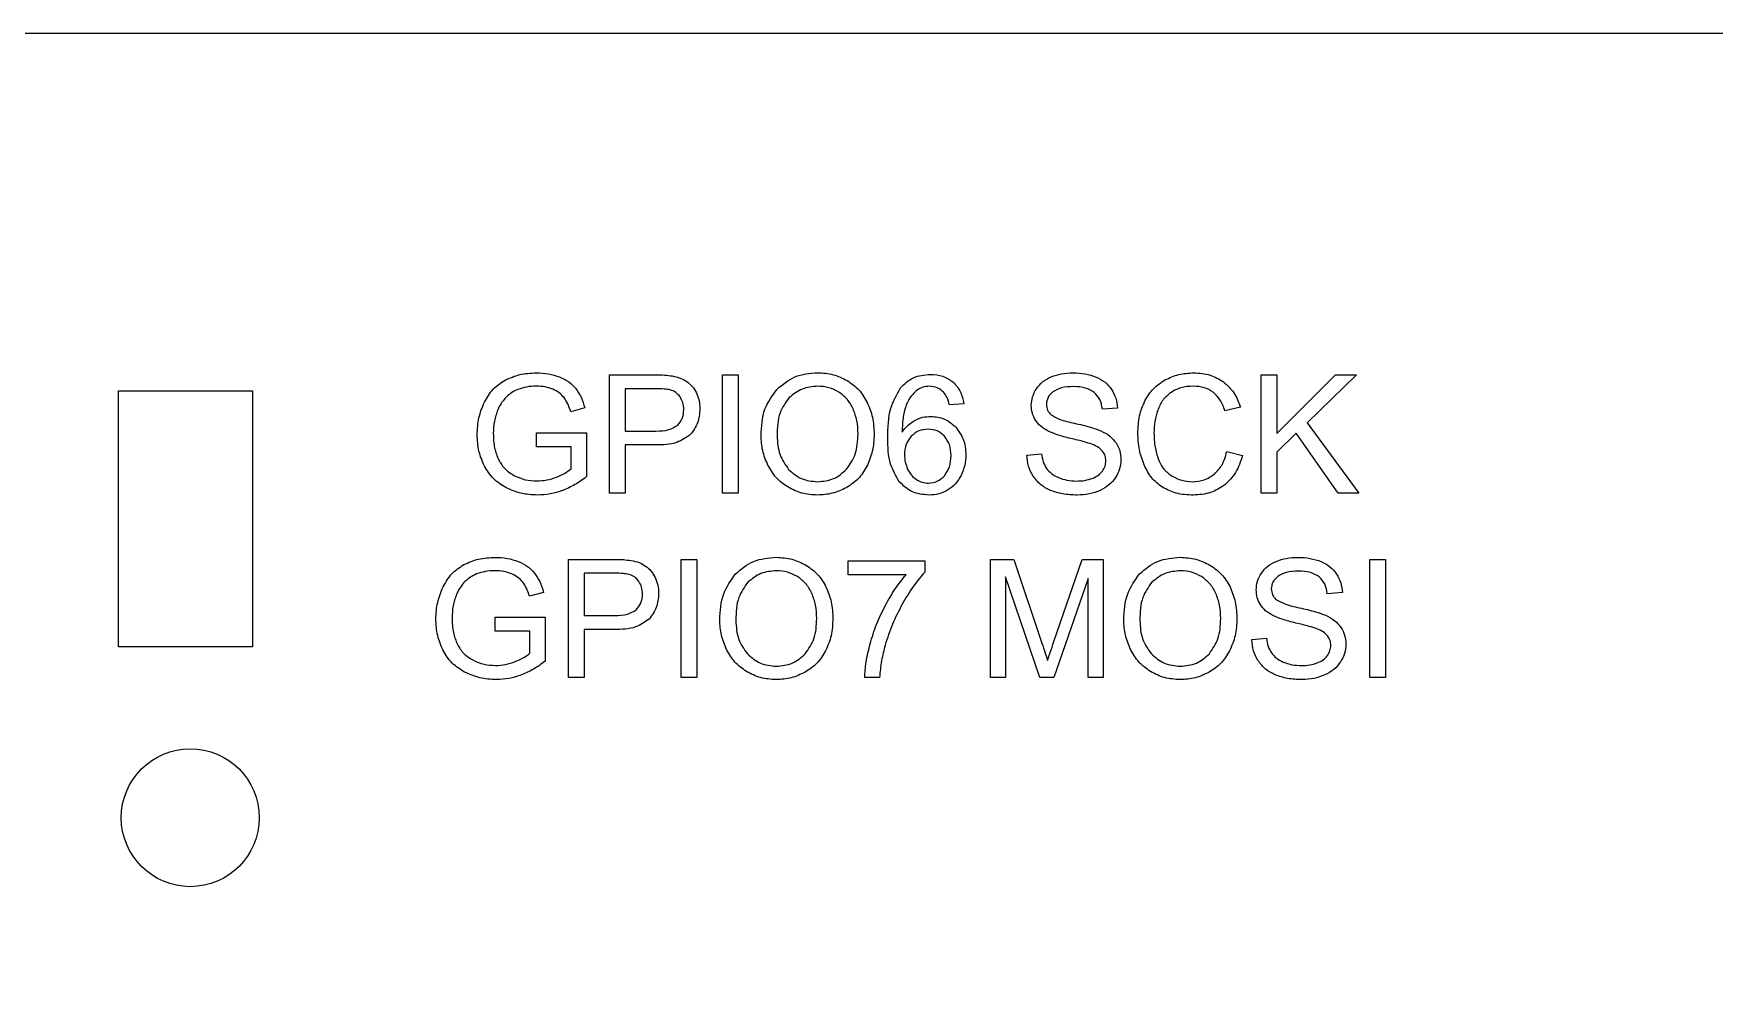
# Model space of a CAD drawing. Header units: millimetres. Extents: x -15 to 165, y 0 to 100.
# Drawn here: x 32.26 to 74.88, y 75.9 to 100 of the extents above; entities that cross this region are included whole.
import ezdxf

# ---------------------------------------------------------------- set-up
doc = ezdxf.new("R2010")
doc.units = ezdxf.units.MM
doc.layers.get('0').update_dxf_attribs({"linetype": 'CONTINUOUS'})

msp = doc.modelspace()

# ---------------------------------------------------------------- linework, layer by layer
for p, q in [((46.864, 88.341), (46.864, 91.341)), ((46.864, 91.341), (47.996, 91.341)), ((48.028, 90.987), (47.261, 90.987)), ((47.261, 90.987), (47.261, 89.915)), ((46.234, 90.502), (45.876, 90.404)), ((55.845, 90.606), (55.479, 90.578)), ((59.742, 90.496), (59.361, 90.467)), ((62.861, 90.518), (62.47, 90.426)), ((45.008, 89.87), (46.279, 89.872)), ((45.008, 89.518), (45.008, 89.87)), ((45.89, 89.518), (45.008, 89.518)), ((45.89, 88.959), (45.89, 89.518)), ((46.279, 89.872), (46.279, 88.759)), ((47.261, 89.915), (48.036, 89.915)), ((47.261, 89.561), (47.261, 88.341)), ((48.03, 89.561), (47.261, 89.561)), ((57.444, 89.305), (57.818, 89.338)), ((62.515, 89.393), (62.912, 89.293)), ((47.261, 88.341), (46.864, 88.341)), ((45.817, 83.659), (45.817, 86.659)), ((45.817, 86.659), (46.949, 86.659)), ((52.912, 86.266), (52.912, 86.62)), ((52.912, 86.62), (54.854, 86.62)), ((54.854, 86.62), (54.854, 86.334)), ((56.52, 83.659), (56.52, 86.659)), ((56.52, 86.659), (57.117, 86.659)), ((57.117, 86.659), (57.827, 84.535)), ((58.13, 84.572), (58.849, 86.659)), ((58.849, 86.659), (59.383, 86.659)), ((59.383, 86.659), (59.383, 83.659)), ((46.982, 86.305), (46.214, 86.305)), ((46.214, 86.305), (46.214, 85.233)), ((54.381, 86.266), (52.912, 86.266)), ((56.902, 86.213), (56.902, 83.659)), ((57.77, 83.659), (56.902, 86.213)), ((59, 86.17), (58.128, 83.659)), ((59, 83.659), (59, 86.17)), ((45.187, 85.82), (44.829, 85.722)), ((65.446, 85.814), (65.065, 85.785)), ((43.961, 85.188), (45.232, 85.19)), ((43.961, 84.836), (43.961, 85.188)), ((44.843, 84.836), (43.961, 84.836)), ((44.843, 84.277), (44.843, 84.836)), ((45.232, 85.19), (45.232, 84.076)), ((46.214, 85.233), (46.99, 85.233)), ((46.214, 84.879), (46.214, 83.659)), ((46.984, 84.879), (46.214, 84.879)), ((63.148, 84.623), (63.523, 84.656)), ((46.214, 83.659), (45.817, 83.659)), ((53.71, 83.659), (53.332, 83.659)), ((56.902, 83.659), (56.52, 83.659)), ((58.128, 83.659), (57.77, 83.659)), ((59.383, 83.659), (59, 83.659))]:
    msp.add_line(p, q)
msp.add_lwpolyline([(-13, 0), (163, 0, 0.414214), (165, 2), (165, 98, 0.414214), (163, 100), (-13, 100, 0.414214), (-15, 98), (-15, 3.001, 0.000086), (-15, 2.999), (-15, 2, 0.414214)], format="xyb", close=True)
for points in [[(50.124, 91.341), (50.124, 88.341), (49.727, 88.341), (49.727, 91.341)], [(63.781, 89.381), (63.781, 88.341), (63.384, 88.341), (63.384, 91.341), (63.781, 91.341), (63.781, 89.853), (65.271, 91.341), (65.809, 91.341), (64.551, 90.126), (65.865, 88.341), (65.341, 88.341), (64.273, 89.859)], [(34.406, 90.937), (37.806, 90.937), (37.806, 84.437), (34.406, 84.437)], [(49.077, 86.659), (49.077, 83.659), (48.68, 83.659), (48.68, 86.659)], [(66.543, 86.659), (66.543, 83.659), (66.146, 83.659), (66.146, 86.659)]]:
    msp.add_lwpolyline(points, close=True)
msp.add_circle((36.228, 80.103), 1.75)
for points, knots in [([(44.214, 91.208), (44.335, 91.262), (44.587, 91.373), (44.863, 91.386), (45.006, 91.392)], [0, 0, 0, 0, 0.03948346, 0.08194054, 0.08194054, 0.08194054, 0.08194054]), ([(45.006, 91.392), (45.11, 91.388), (45.311, 91.381), (45.502, 91.318), (45.594, 91.287)], [0, 0, 0, 0, 0.031089, 0.0600451, 0.0600451, 0.0600451, 0.0600451]), ([(45.594, 91.287), (45.676, 91.25), (45.833, 91.179), (45.95, 91.053), (46.006, 90.993)], [0, 0, 0, 0, 0.02663175, 0.05106081, 0.05106081, 0.05106081, 0.05106081]), ([(47.996, 91.341), (48.084, 91.341), (48.236, 91.34), (48.388, 91.321), (48.452, 91.312)], [0, 0, 0, 0, 0.02635689, 0.04576344, 0.04576344, 0.04576344, 0.04576344]), ([(48.452, 91.312), (48.521, 91.298), (48.652, 91.272), (48.768, 91.204), (48.822, 91.172)], [0, 0, 0, 0, 0.02100218, 0.03984525, 0.03984525, 0.03984525, 0.03984525]), ([(51.104, 90.972), (51.25, 91.095), (51.549, 91.347), (51.939, 91.378), (52.139, 91.394)], [0, 0, 0, 0, 0.0558128, 0.1143792, 0.1143792, 0.1143792, 0.1143792]), ([(52.139, 91.394), (52.274, 91.387), (52.537, 91.372), (52.773, 91.254), (52.888, 91.196)], [0, 0, 0, 0, 0.03980577, 0.07821118, 0.07821118, 0.07821118, 0.07821118]), ([(54.239, 91.01), (54.342, 91.11), (54.552, 91.314), (54.845, 91.34), (54.994, 91.353)], [0, 0, 0, 0, 0.0417967, 0.08527066, 0.08527066, 0.08527066, 0.08527066]), ([(54.994, 91.353), (55.105, 91.347), (55.317, 91.334), (55.491, 91.213), (55.574, 91.155)], [0, 0, 0, 0, 0.0325852, 0.06238104, 0.06238104, 0.06238104, 0.06238104]), ([(57.687, 90.99), (57.736, 91.053), (57.838, 91.182), (57.987, 91.253), (58.064, 91.29)], [0, 0, 0, 0, 0.0235201, 0.04869966, 0.04869966, 0.04869966, 0.04869966]), ([(58.064, 91.29), (58.15, 91.32), (58.328, 91.381), (58.517, 91.389), (58.614, 91.392)], [0, 0, 0, 0, 0.02724575, 0.05626387, 0.05626387, 0.05626387, 0.05626387]), ([(58.614, 91.392), (58.72, 91.389), (58.921, 91.382), (59.112, 91.316), (59.203, 91.285)], [0, 0, 0, 0, 0.03150097, 0.06010649, 0.06010649, 0.06010649, 0.06010649]), ([(59.203, 91.285), (59.282, 91.246), (59.436, 91.17), (59.543, 91.034), (59.594, 90.969)], [0, 0, 0, 0, 0.02615554, 0.05092823, 0.05092823, 0.05092823, 0.05092823]), ([(60.948, 91.211), (61.062, 91.264), (61.293, 91.371), (61.547, 91.385), (61.676, 91.392)], [0, 0, 0, 0, 0.03727474, 0.07558032, 0.07558032, 0.07558032, 0.07558032]), ([(61.676, 91.392), (61.817, 91.384), (62.089, 91.37), (62.322, 91.23), (62.433, 91.163)], [0, 0, 0, 0, 0.04183344, 0.08017915, 0.08017915, 0.08017915, 0.08017915]), ([(43.687, 90.644), (43.753, 90.762), (43.884, 90.993), (44.105, 91.137), (44.214, 91.208)], [0, 0, 0, 0, 0.0399076, 0.07818247, 0.07818247, 0.07818247, 0.07818247]), ([(44.537, 90.97), (44.475, 90.941), (44.356, 90.886), (44.262, 90.795), (44.217, 90.752)], [0, 0, 0, 0, 0.02033595, 0.03897818, 0.03897818, 0.03897818, 0.03897818]), ([(45.008, 91.053), (44.922, 91.05), (44.761, 91.045), (44.609, 90.994), (44.537, 90.97)], [0, 0, 0, 0, 0.02545964, 0.04802436, 0.04802436, 0.04802436, 0.04802436]), ([(45.421, 90.974), (45.356, 90.997), (45.223, 91.044), (45.081, 91.05), (45.008, 91.053)], [0, 0, 0, 0, 0.02051469, 0.04229561, 0.04229561, 0.04229561, 0.04229561]), ([(45.708, 90.764), (45.669, 90.806), (45.588, 90.895), (45.479, 90.947), (45.421, 90.974)], [0, 0, 0, 0, 0.0169503, 0.0358104, 0.0358104, 0.0358104, 0.0358104]), ([(46.006, 90.993), (46.054, 90.923), (46.156, 90.771), (46.207, 90.596), (46.234, 90.502)], [0, 0, 0, 0, 0.0253653, 0.0544078, 0.0544078, 0.0544078, 0.0544078]), ([(48.399, 90.96), (48.351, 90.968), (48.229, 90.988), (48.104, 90.987), (48.028, 90.987)], [0, 0, 0, 0, 0.01441236, 0.03718806, 0.03718806, 0.03718806, 0.03718806]), ([(48.649, 90.783), (48.615, 90.824), (48.547, 90.906), (48.448, 90.942), (48.399, 90.96)], [0, 0, 0, 0, 0.01566408, 0.03116998, 0.03116998, 0.03116998, 0.03116998]), ([(48.822, 91.172), (48.87, 91.133), (48.969, 91.053), (49.031, 90.941), (49.063, 90.883)], [0, 0, 0, 0, 0.01832049, 0.03795501, 0.03795501, 0.03795501, 0.03795501]), ([(49.063, 90.883), (49.089, 90.818), (49.143, 90.687), (49.15, 90.546), (49.154, 90.473)], [0, 0, 0, 0, 0.02070204, 0.0422076, 0.0422076, 0.0422076, 0.0422076]), ([(50.703, 89.802), (50.715, 90.032), (50.736, 90.462), (50.987, 90.81), (51.104, 90.972)], [0, 0, 0, 0, 0.067335, 0.1260012, 0.1260012, 0.1260012, 0.1260012]), ([(52.142, 91.053), (52.006, 91.041), (51.735, 91.017), (51.522, 90.847), (51.416, 90.763)], [0, 0, 0, 0, 0.03987648, 0.07965786, 0.07965786, 0.07965786, 0.07965786]), ([(52.677, 90.902), (52.594, 90.946), (52.427, 91.035), (52.237, 91.047), (52.142, 91.053)], [0, 0, 0, 0, 0.02769948, 0.05616352, 0.05616352, 0.05616352, 0.05616352]), ([(53.039, 90.479), (52.994, 90.564), (52.904, 90.732), (52.752, 90.846), (52.677, 90.902)], [0, 0, 0, 0, 0.0286439, 0.05635601, 0.05635601, 0.05635601, 0.05635601]), ([(52.888, 91.196), (52.993, 91.123), (53.204, 90.976), (53.332, 90.754), (53.397, 90.642)], [0, 0, 0, 0, 0.03779619, 0.0759877, 0.0759877, 0.0759877, 0.0759877]), ([(53.918, 89.745), (53.922, 90.002), (53.928, 90.451), (54.146, 90.842), (54.239, 91.01)], [0, 0, 0, 0, 0.0755306, 0.132266, 0.132266, 0.132266, 0.132266]), ([(54.663, 90.952), (54.607, 90.903), (54.489, 90.799), (54.423, 90.657), (54.388, 90.582)], [0, 0, 0, 0, 0.0220308, 0.04653329, 0.04653329, 0.04653329, 0.04653329]), ([(54.972, 91.05), (54.915, 91.047), (54.804, 91.039), (54.709, 90.981), (54.663, 90.952)], [0, 0, 0, 0, 0.0167059, 0.03285953, 0.03285953, 0.03285953, 0.03285953]), ([(55.34, 90.893), (55.287, 90.939), (55.181, 91.031), (55.042, 91.044), (54.972, 91.05)], [0, 0, 0, 0, 0.02044067, 0.04097886, 0.04097886, 0.04097886, 0.04097886]), ([(55.479, 90.578), (55.464, 90.642), (55.436, 90.756), (55.369, 90.851), (55.34, 90.893)], [0, 0, 0, 0, 0.01964235, 0.03471806, 0.03471806, 0.03471806, 0.03471806]), ([(55.574, 91.155), (55.642, 91.08), (55.785, 90.923), (55.825, 90.715), (55.845, 90.606)], [0, 0, 0, 0, 0.0297609, 0.06224835, 0.06224835, 0.06224835, 0.06224835]), ([(57.558, 90.565), (57.564, 90.64), (57.575, 90.791), (57.65, 90.923), (57.687, 90.99)], [0, 0, 0, 0, 0.02220818, 0.04486451, 0.04486451, 0.04486451, 0.04486451]), ([(58.106, 90.91), (58.058, 90.865), (57.965, 90.778), (57.949, 90.653), (57.941, 90.592)], [0, 0, 0, 0, 0.01909164, 0.03684236, 0.03684236, 0.03684236, 0.03684236]), ([(58.631, 91.042), (58.524, 91.041), (58.338, 91.038), (58.175, 90.949), (58.106, 90.91)], [0, 0, 0, 0, 0.03130507, 0.05484681, 0.05484681, 0.05484681, 0.05484681]), ([(59.153, 90.897), (59.082, 90.939), (58.922, 91.034), (58.735, 91.039), (58.631, 91.042)], [0, 0, 0, 0, 0.02448088, 0.05506058, 0.05506058, 0.05506058, 0.05506058]), ([(59.361, 90.467), (59.347, 90.555), (59.32, 90.719), (59.207, 90.84), (59.153, 90.897)], [0, 0, 0, 0, 0.02585642, 0.04869301, 0.04869301, 0.04869301, 0.04869301]), ([(59.594, 90.969), (59.635, 90.896), (59.717, 90.749), (59.733, 90.581), (59.742, 90.496)], [0, 0, 0, 0, 0.02462375, 0.0499901, 0.0499901, 0.0499901, 0.0499901]), ([(60.439, 90.681), (60.504, 90.79), (60.633, 91.006), (60.844, 91.143), (60.948, 91.211)], [0, 0, 0, 0, 0.03758669, 0.07438185, 0.07438185, 0.07438185, 0.07438185]), ([(61.089, 90.887), (61.018, 90.826), (60.873, 90.705), (60.8, 90.53), (60.763, 90.442)], [0, 0, 0, 0, 0.02771149, 0.05591164, 0.05591164, 0.05591164, 0.05591164]), ([(61.667, 91.053), (61.559, 91.047), (61.353, 91.037), (61.174, 90.935), (61.089, 90.887)], [0, 0, 0, 0, 0.03201393, 0.06089259, 0.06089259, 0.06089259, 0.06089259]), ([(62.167, 90.903), (62.094, 90.947), (61.941, 91.038), (61.762, 91.048), (61.667, 91.053)], [0, 0, 0, 0, 0.0250529, 0.05282899, 0.05282899, 0.05282899, 0.05282899]), ([(62.47, 90.426), (62.434, 90.525), (62.369, 90.708), (62.23, 90.842), (62.167, 90.903)], [0, 0, 0, 0, 0.03104792, 0.05716464, 0.05716464, 0.05716464, 0.05716464]), ([(62.433, 91.163), (62.528, 91.077), (62.725, 90.898), (62.814, 90.648), (62.861, 90.518)], [0, 0, 0, 0, 0.0379273, 0.07842973, 0.07842973, 0.07842973, 0.07842973]), ([(43.504, 89.827), (43.511, 89.97), (43.526, 90.253), (43.633, 90.515), (43.687, 90.644)], [0, 0, 0, 0, 0.04258148, 0.0843248, 0.0843248, 0.0843248, 0.0843248]), ([(44.028, 90.455), (43.994, 90.359), (43.926, 90.164), (43.917, 89.957), (43.913, 89.851)], [0, 0, 0, 0, 0.03025404, 0.06174548, 0.06174548, 0.06174548, 0.06174548]), ([(44.217, 90.752), (44.179, 90.706), (44.103, 90.615), (44.053, 90.508), (44.028, 90.455)], [0, 0, 0, 0, 0.01782978, 0.03532392, 0.03532392, 0.03532392, 0.03532392]), ([(45.876, 90.404), (45.854, 90.474), (45.813, 90.601), (45.741, 90.713), (45.708, 90.764)], [0, 0, 0, 0, 0.02181968, 0.03989402, 0.03989402, 0.03989402, 0.03989402]), ([(48.583, 90.058), (48.63, 90.113), (48.729, 90.228), (48.739, 90.381), (48.745, 90.461)], [0, 0, 0, 0, 0.02107736, 0.04450165, 0.04450165, 0.04450165, 0.04450165]), ([(48.745, 90.461), (48.741, 90.521), (48.735, 90.636), (48.677, 90.735), (48.649, 90.783)], [0, 0, 0, 0, 0.01763223, 0.03402664, 0.03402664, 0.03402664, 0.03402664]), ([(49.154, 90.473), (49.144, 90.352), (49.126, 90.112), (48.981, 89.92), (48.91, 89.826)], [0, 0, 0, 0, 0.03584646, 0.07049364, 0.07049364, 0.07049364, 0.07049364]), ([(51.416, 90.763), (51.328, 90.638), (51.124, 90.351), (51.117, 89.997), (51.112, 89.796)], [0, 0, 0, 0, 0.0448705, 0.1034062, 0.1034062, 0.1034062, 0.1034062]), ([(53.163, 89.839), (53.159, 89.955), (53.151, 90.174), (53.075, 90.381), (53.039, 90.479)], [0, 0, 0, 0, 0.03444189, 0.06550897, 0.06550897, 0.06550897, 0.06550897]), ([(53.397, 90.642), (53.448, 90.518), (53.554, 90.26), (53.566, 89.981), (53.572, 89.837)], [0, 0, 0, 0, 0.04009204, 0.08295736, 0.08295736, 0.08295736, 0.08295736]), ([(54.388, 90.582), (54.359, 90.484), (54.291, 90.258), (54.287, 90.022), (54.284, 89.888)], [0, 0, 0, 0, 0.03048745, 0.07044, 0.07044, 0.07044, 0.07044]), ([(57.664, 90.192), (57.633, 90.25), (57.571, 90.366), (57.562, 90.499), (57.558, 90.565)], [0, 0, 0, 0, 0.01936245, 0.039209, 0.039209, 0.039209, 0.039209]), ([(57.941, 90.592), (57.946, 90.541), (57.955, 90.439), (58.024, 90.363), (58.058, 90.326)], [0, 0, 0, 0, 0.01501977, 0.02976449, 0.02976449, 0.02976449, 0.02976449]), ([(60.26, 89.864), (60.266, 90.012), (60.277, 90.295), (60.386, 90.556), (60.439, 90.681)], [0, 0, 0, 0, 0.04409717, 0.08429075, 0.08429075, 0.08429075, 0.08429075]), ([(60.763, 90.442), (60.736, 90.348), (60.681, 90.16), (60.673, 89.964), (60.669, 89.866)], [0, 0, 0, 0, 0.02923334, 0.05856562, 0.05856562, 0.05856562, 0.05856562]), ([(48.036, 89.915), (48.149, 89.916), (48.345, 89.918), (48.512, 90.016), (48.583, 90.058)], [0, 0, 0, 0, 0.03308998, 0.05734233, 0.05734233, 0.05734233, 0.05734233]), ([(54.284, 89.888), (54.33, 89.951), (54.419, 90.072), (54.547, 90.151), (54.609, 90.189)], [0, 0, 0, 0, 0.02302448, 0.04469698, 0.04469698, 0.04469698, 0.04469698]), ([(54.939, 89.962), (54.859, 89.954), (54.699, 89.939), (54.576, 89.835), (54.515, 89.783)], [0, 0, 0, 0, 0.02350319, 0.04700514, 0.04700514, 0.04700514, 0.04700514]), ([(54.609, 90.189), (54.674, 90.218), (54.803, 90.275), (54.943, 90.283), (55.013, 90.287)], [0, 0, 0, 0, 0.02102911, 0.04179209, 0.04179209, 0.04179209, 0.04179209]), ([(55.356, 89.783), (55.297, 89.835), (55.178, 89.94), (55.019, 89.955), (54.939, 89.962)], [0, 0, 0, 0, 0.02304233, 0.04649544, 0.04649544, 0.04649544, 0.04649544]), ([(55.013, 90.287), (55.131, 90.276), (55.369, 90.253), (55.549, 90.095), (55.64, 90.016)], [0, 0, 0, 0, 0.03476518, 0.06987748, 0.06987748, 0.06987748, 0.06987748]), ([(55.64, 90.016), (55.715, 89.916), (55.872, 89.71), (55.89, 89.45), (55.899, 89.315)], [0, 0, 0, 0, 0.03664533, 0.07618774, 0.07618774, 0.07618774, 0.07618774]), ([(57.984, 89.913), (57.918, 89.951), (57.793, 90.023), (57.705, 90.138), (57.664, 90.192)], [0, 0, 0, 0, 0.02259643, 0.04287009, 0.04287009, 0.04287009, 0.04287009]), ([(58.058, 90.326), (58.126, 90.288), (58.312, 90.184), (58.523, 90.14), (58.656, 90.112)], [0, 0, 0, 0, 0.02323467, 0.06386459, 0.06386459, 0.06386459, 0.06386459]), ([(58.656, 90.112), (58.793, 90.082), (59.019, 90.031), (59.235, 89.952), (59.32, 89.921)], [0, 0, 0, 0, 0.04206952, 0.06916981, 0.06916981, 0.06916981, 0.06916981]), ([(43.688, 89.027), (43.634, 89.151), (43.524, 89.407), (43.511, 89.684), (43.504, 89.827)], [0, 0, 0, 0, 0.04034742, 0.08270281, 0.08270281, 0.08270281, 0.08270281]), ([(43.913, 89.851), (43.917, 89.727), (43.924, 89.495), (44.011, 89.28), (44.051, 89.18)], [0, 0, 0, 0, 0.03699646, 0.06900579, 0.06900579, 0.06900579, 0.06900579]), ([(48.91, 89.826), (48.8, 89.749), (48.538, 89.567), (48.216, 89.563), (48.03, 89.561)], [0, 0, 0, 0, 0.03953404, 0.09376018, 0.09376018, 0.09376018, 0.09376018]), ([(50.875, 89.053), (50.825, 89.173), (50.724, 89.413), (50.71, 89.672), (50.703, 89.802)], [0, 0, 0, 0, 0.03863985, 0.07735114, 0.07735114, 0.07735114, 0.07735114]), ([(51.112, 89.796), (51.121, 89.629), (51.137, 89.315), (51.319, 89.061), (51.404, 88.942)], [0, 0, 0, 0, 0.04901891, 0.09196746, 0.09196746, 0.09196746, 0.09196746]), ([(52.873, 88.945), (52.957, 89.068), (53.141, 89.336), (53.155, 89.662), (53.163, 89.839)], [0, 0, 0, 0, 0.04386692, 0.09568814, 0.09568814, 0.09568814, 0.09568814]), ([(53.572, 89.837), (53.565, 89.691), (53.552, 89.408), (53.441, 89.147), (53.388, 89.02)], [0, 0, 0, 0, 0.0434744, 0.0843029, 0.0843029, 0.0843029, 0.0843029]), ([(54.208, 88.629), (54.124, 88.775), (53.926, 89.118), (53.921, 89.516), (53.918, 89.745)], [0, 0, 0, 0, 0.0498571, 0.11704, 0.11704, 0.11704, 0.11704]), ([(54.515, 89.783), (54.465, 89.717), (54.359, 89.578), (54.347, 89.404), (54.341, 89.313)], [0, 0, 0, 0, 0.0244629, 0.05109086, 0.05109086, 0.05109086, 0.05109086]), ([(55.522, 89.293), (55.517, 89.388), (55.508, 89.568), (55.405, 89.714), (55.356, 89.783)], [0, 0, 0, 0, 0.02811237, 0.05269343, 0.05269343, 0.05269343, 0.05269343]), ([(58.563, 89.725), (58.445, 89.754), (58.247, 89.801), (58.059, 89.881), (57.984, 89.913)], [0, 0, 0, 0, 0.03644572, 0.06095596, 0.06095596, 0.06095596, 0.06095596]), ([(59.097, 89.579), (59.033, 89.6), (58.857, 89.656), (58.677, 89.699), (58.563, 89.725)], [0, 0, 0, 0, 0.02029996, 0.05539625, 0.05539625, 0.05539625, 0.05539625]), ([(59.367, 89.402), (59.333, 89.437), (59.255, 89.515), (59.154, 89.556), (59.097, 89.579)], [0, 0, 0, 0, 0.01454713, 0.03258757, 0.03258757, 0.03258757, 0.03258757]), ([(59.32, 89.921), (59.4, 89.88), (59.55, 89.804), (59.657, 89.675), (59.707, 89.615)], [0, 0, 0, 0, 0.02656266, 0.04977983, 0.04977983, 0.04977983, 0.04977983]), ([(59.707, 89.615), (59.743, 89.55), (59.818, 89.418), (59.827, 89.266), (59.832, 89.188)], [0, 0, 0, 0, 0.02201644, 0.04497002, 0.04497002, 0.04497002, 0.04497002]), ([(60.418, 89.059), (60.372, 89.187), (60.278, 89.447), (60.266, 89.724), (60.26, 89.864)], [0, 0, 0, 0, 0.04061111, 0.08239244, 0.08239244, 0.08239244, 0.08239244]), ([(60.669, 89.866), (60.672, 89.745), (60.679, 89.517), (60.748, 89.3), (60.78, 89.197)], [0, 0, 0, 0, 0.03594561, 0.06803224, 0.06803224, 0.06803224, 0.06803224]), ([(44.051, 89.18), (44.102, 89.096), (44.203, 88.929), (44.37, 88.829), (44.453, 88.779)], [0, 0, 0, 0, 0.02900763, 0.05756304, 0.05756304, 0.05756304, 0.05756304]), ([(54.341, 89.313), (54.345, 89.25), (54.352, 89.124), (54.399, 89.007), (54.422, 88.949)], [0, 0, 0, 0, 0.01873142, 0.03753887, 0.03753887, 0.03753887, 0.03753887]), ([(55.354, 88.781), (55.403, 88.853), (55.508, 89.006), (55.517, 89.193), (55.522, 89.293)], [0, 0, 0, 0, 0.02552204, 0.05478068, 0.05478068, 0.05478068, 0.05478068]), ([(55.899, 89.315), (55.894, 89.223), (55.884, 89.041), (55.812, 88.873), (55.777, 88.79)], [0, 0, 0, 0, 0.02741202, 0.05426009, 0.05426009, 0.05426009, 0.05426009]), ([(57.608, 88.766), (57.562, 88.848), (57.469, 89.016), (57.452, 89.208), (57.444, 89.305)], [0, 0, 0, 0, 0.02806951, 0.05694814, 0.05694814, 0.05694814, 0.05694814]), ([(57.818, 89.338), (57.829, 89.268), (57.849, 89.137), (57.912, 89.022), (57.942, 88.968)], [0, 0, 0, 0, 0.02096186, 0.03923254, 0.03923254, 0.03923254, 0.03923254]), ([(59.364, 88.899), (59.389, 88.939), (59.438, 89.017), (59.445, 89.11), (59.449, 89.156)], [0, 0, 0, 0, 0.01385476, 0.02740041, 0.02740041, 0.02740041, 0.02740041]), ([(59.449, 89.156), (59.446, 89.201), (59.44, 89.29), (59.391, 89.365), (59.367, 89.402)], [0, 0, 0, 0, 0.01338214, 0.0263602, 0.0263602, 0.0263602, 0.0263602]), ([(59.832, 89.188), (59.826, 89.109), (59.814, 88.949), (59.735, 88.808), (59.695, 88.737)], [0, 0, 0, 0, 0.02350337, 0.04767093, 0.04767093, 0.04767093, 0.04767093]), ([(60.78, 89.197), (60.821, 89.109), (60.901, 88.937), (61.053, 88.825), (61.127, 88.771)], [0, 0, 0, 0, 0.02872328, 0.05577801, 0.05577801, 0.05577801, 0.05577801]), ([(62.202, 88.822), (62.273, 88.898), (62.427, 89.06), (62.484, 89.277), (62.515, 89.393)], [0, 0, 0, 0, 0.03076937, 0.06604689, 0.06604689, 0.06604689, 0.06604689]), ([(62.912, 89.293), (62.865, 89.142), (62.776, 88.856), (62.563, 88.646), (62.462, 88.547)], [0, 0, 0, 0, 0.04650817, 0.08828006, 0.08828006, 0.08828006, 0.08828006]), ([(44.233, 88.479), (44.12, 88.549), (43.895, 88.689), (43.757, 88.914), (43.688, 89.027)], [0, 0, 0, 0, 0.03924769, 0.07823214, 0.07823214, 0.07823214, 0.07823214]), ([(44.453, 88.779), (44.543, 88.741), (44.722, 88.664), (44.917, 88.653), (45.014, 88.648)], [0, 0, 0, 0, 0.02893519, 0.0579744, 0.0579744, 0.0579744, 0.0579744]), ([(45.014, 88.648), (45.1, 88.652), (45.272, 88.661), (45.435, 88.718), (45.517, 88.747)], [0, 0, 0, 0, 0.02559804, 0.05155196, 0.05155196, 0.05155196, 0.05155196]), ([(45.517, 88.747), (45.591, 88.778), (45.724, 88.834), (45.839, 88.921), (45.89, 88.959)], [0, 0, 0, 0, 0.02390225, 0.04299088, 0.04299088, 0.04299088, 0.04299088]), ([(46.279, 88.759), (46.182, 88.686), (45.994, 88.546), (45.779, 88.453), (45.675, 88.408)], [0, 0, 0, 0, 0.0360725, 0.07004198, 0.07004198, 0.07004198, 0.07004198]), ([(51.38, 88.495), (51.276, 88.569), (51.066, 88.718), (50.939, 88.941), (50.875, 89.053)], [0, 0, 0, 0, 0.03801191, 0.07613821, 0.07613821, 0.07613821, 0.07613821]), ([(51.404, 88.942), (51.508, 88.851), (51.718, 88.667), (51.995, 88.642), (52.135, 88.63)], [0, 0, 0, 0, 0.04035169, 0.08138843, 0.08138843, 0.08138843, 0.08138843]), ([(52.135, 88.63), (52.278, 88.642), (52.558, 88.667), (52.769, 88.853), (52.873, 88.945)], [0, 0, 0, 0, 0.04160368, 0.08213089, 0.08213089, 0.08213089, 0.08213089]), ([(53.388, 89.02), (53.321, 88.908), (53.188, 88.686), (52.973, 88.545), (52.866, 88.475)], [0, 0, 0, 0, 0.03868452, 0.07636522, 0.07636522, 0.07636522, 0.07636522]), ([(54.422, 88.949), (54.451, 88.895), (54.507, 88.79), (54.602, 88.718), (54.648, 88.684)], [0, 0, 0, 0, 0.01813183, 0.0352147, 0.0352147, 0.0352147, 0.0352147]), ([(54.648, 88.684), (54.697, 88.657), (54.792, 88.605), (54.9, 88.597), (54.953, 88.593)], [0, 0, 0, 0, 0.01637933, 0.03214819, 0.03214819, 0.03214819, 0.03214819]), ([(54.953, 88.593), (55.029, 88.601), (55.184, 88.619), (55.297, 88.726), (55.354, 88.781)], [0, 0, 0, 0, 0.02219644, 0.04540374, 0.04540374, 0.04540374, 0.04540374]), ([(55.777, 88.79), (55.733, 88.715), (55.648, 88.567), (55.51, 88.467), (55.442, 88.419)], [0, 0, 0, 0, 0.02583167, 0.05050365, 0.05050365, 0.05050365, 0.05050365]), ([(58.04, 88.409), (57.954, 88.453), (57.783, 88.539), (57.666, 88.691), (57.608, 88.766)], [0, 0, 0, 0, 0.02870362, 0.05665726, 0.05665726, 0.05665726, 0.05665726]), ([(57.942, 88.968), (57.981, 88.922), (58.064, 88.822), (58.181, 88.765), (58.244, 88.735)], [0, 0, 0, 0, 0.01800291, 0.03854059, 0.03854059, 0.03854059, 0.03854059]), ([(58.244, 88.735), (58.316, 88.709), (58.464, 88.655), (58.622, 88.649), (58.704, 88.646)], [0, 0, 0, 0, 0.02274475, 0.04714725, 0.04714725, 0.04714725, 0.04714725]), ([(58.704, 88.646), (58.776, 88.648), (58.913, 88.652), (59.043, 88.694), (59.105, 88.714)], [0, 0, 0, 0, 0.02145126, 0.04084859, 0.04084859, 0.04084859, 0.04084859]), ([(59.105, 88.714), (59.159, 88.737), (59.258, 88.78), (59.331, 88.861), (59.364, 88.899)], [0, 0, 0, 0, 0.01715214, 0.03216563, 0.03216563, 0.03216563, 0.03216563]), ([(59.695, 88.737), (59.643, 88.67), (59.536, 88.531), (59.381, 88.45), (59.301, 88.408)], [0, 0, 0, 0, 0.02516857, 0.05189265, 0.05189265, 0.05189265, 0.05189265]), ([(60.881, 88.487), (60.785, 88.562), (60.587, 88.717), (60.475, 88.943), (60.418, 89.059)], [0, 0, 0, 0, 0.03605885, 0.07440574, 0.07440574, 0.07440574, 0.07440574]), ([(61.127, 88.771), (61.207, 88.73), (61.367, 88.647), (61.547, 88.635), (61.637, 88.63)], [0, 0, 0, 0, 0.02669585, 0.05337982, 0.05337982, 0.05337982, 0.05337982]), ([(61.637, 88.63), (61.743, 88.637), (61.948, 88.65), (62.119, 88.766), (62.202, 88.822)], [0, 0, 0, 0, 0.03117127, 0.06062828, 0.06062828, 0.06062828, 0.06062828]), ([(45.036, 88.29), (44.894, 88.297), (44.614, 88.311), (44.359, 88.424), (44.233, 88.479)], [0, 0, 0, 0, 0.04244573, 0.0831418, 0.0831418, 0.0831418, 0.0831418]), ([(45.675, 88.408), (45.571, 88.373), (45.363, 88.305), (45.145, 88.295), (45.036, 88.29)], [0, 0, 0, 0, 0.03272665, 0.06519309, 0.06519309, 0.06519309, 0.06519309]), ([(52.137, 88.29), (52.001, 88.298), (51.734, 88.313), (51.497, 88.435), (51.38, 88.495)], [0, 0, 0, 0, 0.04043411, 0.07920812, 0.07920812, 0.07920812, 0.07920812]), ([(52.866, 88.475), (52.751, 88.421), (52.52, 88.313), (52.265, 88.298), (52.137, 88.29)], [0, 0, 0, 0, 0.03774423, 0.07578278, 0.07578278, 0.07578278, 0.07578278]), ([(54.959, 88.29), (54.813, 88.304), (54.524, 88.33), (54.313, 88.53), (54.208, 88.629)], [0, 0, 0, 0, 0.04264635, 0.08453211, 0.08453211, 0.08453211, 0.08453211]), ([(55.442, 88.419), (55.368, 88.381), (55.216, 88.304), (55.046, 88.295), (54.959, 88.29)], [0, 0, 0, 0, 0.02468729, 0.05046924, 0.05046924, 0.05046924, 0.05046924]), ([(58.723, 88.29), (58.597, 88.293), (58.363, 88.299), (58.142, 88.374), (58.04, 88.409)], [0, 0, 0, 0, 0.0375407, 0.06962407, 0.06962407, 0.06962407, 0.06962407]), ([(59.301, 88.408), (59.211, 88.373), (59.025, 88.302), (58.826, 88.294), (58.723, 88.29)], [0, 0, 0, 0, 0.02868495, 0.05934315, 0.05934315, 0.05934315, 0.05934315]), ([(61.67, 88.29), (61.52, 88.295), (61.242, 88.305), (60.995, 88.43), (60.881, 88.487)], [0, 0, 0, 0, 0.04424793, 0.08217566, 0.08217566, 0.08217566, 0.08217566]), ([(62.462, 88.547), (62.346, 88.472), (62.104, 88.317), (61.818, 88.299), (61.67, 88.29)], [0, 0, 0, 0, 0.04086604, 0.0845954, 0.0845954, 0.0845954, 0.0845954]), ([(43.167, 86.526), (43.289, 86.58), (43.541, 86.691), (43.816, 86.704), (43.959, 86.71)], [0, 0, 0, 0, 0.03948346, 0.08194053, 0.08194053, 0.08194053, 0.08194053]), ([(43.959, 86.71), (44.063, 86.706), (44.264, 86.699), (44.455, 86.635), (44.547, 86.605)], [0, 0, 0, 0, 0.03108899, 0.06004508, 0.06004508, 0.06004508, 0.06004508]), ([(44.547, 86.605), (44.629, 86.568), (44.786, 86.496), (44.903, 86.371), (44.96, 86.311)], [0, 0, 0, 0, 0.02663178, 0.05106082, 0.05106082, 0.05106082, 0.05106082]), ([(46.949, 86.659), (47.037, 86.659), (47.19, 86.658), (47.341, 86.639), (47.405, 86.63)], [0, 0, 0, 0, 0.02635689, 0.04576345, 0.04576345, 0.04576345, 0.04576345]), ([(47.405, 86.63), (47.474, 86.616), (47.606, 86.59), (47.721, 86.522), (47.776, 86.49)], [0, 0, 0, 0, 0.02100218, 0.03984526, 0.03984526, 0.03984526, 0.03984526]), ([(50.057, 86.29), (50.203, 86.413), (50.502, 86.665), (50.893, 86.696), (51.093, 86.712)], [0, 0, 0, 0, 0.0558129, 0.1143793, 0.1143793, 0.1143793, 0.1143793]), ([(51.093, 86.712), (51.227, 86.704), (51.49, 86.689), (51.726, 86.572), (51.842, 86.514)], [0, 0, 0, 0, 0.03980577, 0.07821113, 0.07821113, 0.07821113, 0.07821113]), ([(60.304, 86.29), (60.449, 86.413), (60.748, 86.665), (61.139, 86.696), (61.339, 86.712)], [0, 0, 0, 0, 0.0558129, 0.1143793, 0.1143793, 0.1143793, 0.1143793]), ([(61.339, 86.712), (61.473, 86.704), (61.736, 86.689), (61.972, 86.572), (62.088, 86.514)], [0, 0, 0, 0, 0.03980577, 0.07821096, 0.07821096, 0.07821096, 0.07821096]), ([(63.392, 86.308), (63.441, 86.37), (63.543, 86.5), (63.691, 86.571), (63.768, 86.608)], [0, 0, 0, 0, 0.02352016, 0.04869965, 0.04869965, 0.04869965, 0.04869965]), ([(63.768, 86.608), (63.854, 86.638), (64.033, 86.699), (64.221, 86.706), (64.319, 86.71)], [0, 0, 0, 0, 0.02724561, 0.0562635, 0.0562635, 0.0562635, 0.0562635]), ([(64.319, 86.71), (64.424, 86.707), (64.626, 86.7), (64.816, 86.634), (64.907, 86.603)], [0, 0, 0, 0, 0.03150109, 0.06010659, 0.06010659, 0.06010659, 0.06010659]), ([(64.907, 86.603), (64.986, 86.564), (65.141, 86.488), (65.247, 86.352), (65.299, 86.286)], [0, 0, 0, 0, 0.02615554, 0.05092831, 0.05092831, 0.05092831, 0.05092831]), ([(42.64, 85.962), (42.707, 86.08), (42.837, 86.31), (43.059, 86.455), (43.167, 86.526)], [0, 0, 0, 0, 0.03990759, 0.07818246, 0.07818246, 0.07818246, 0.07818246]), ([(43.49, 86.288), (43.428, 86.259), (43.31, 86.204), (43.215, 86.113), (43.17, 86.07)], [0, 0, 0, 0, 0.02033599, 0.03897819, 0.03897819, 0.03897819, 0.03897819]), ([(43.961, 86.37), (43.876, 86.368), (43.715, 86.363), (43.562, 86.312), (43.49, 86.288)], [0, 0, 0, 0, 0.02545962, 0.04802433, 0.04802433, 0.04802433, 0.04802433]), ([(44.374, 86.292), (44.31, 86.315), (44.176, 86.362), (44.034, 86.368), (43.961, 86.37)], [0, 0, 0, 0, 0.02051471, 0.04229563, 0.04229563, 0.04229563, 0.04229563]), ([(44.661, 86.082), (44.622, 86.124), (44.541, 86.213), (44.432, 86.264), (44.374, 86.292)], [0, 0, 0, 0, 0.0169503, 0.03581042, 0.03581042, 0.03581042, 0.03581042]), ([(44.96, 86.311), (45.007, 86.241), (45.109, 86.089), (45.16, 85.914), (45.187, 85.82)], [0, 0, 0, 0, 0.02536531, 0.05440778, 0.05440778, 0.05440778, 0.05440778]), ([(47.352, 86.278), (47.304, 86.286), (47.182, 86.306), (47.058, 86.305), (46.982, 86.305)], [0, 0, 0, 0, 0.01441236, 0.03718806, 0.03718806, 0.03718806, 0.03718806]), ([(47.603, 86.101), (47.569, 86.142), (47.501, 86.223), (47.401, 86.26), (47.352, 86.278)], [0, 0, 0, 0, 0.01566409, 0.03116999, 0.03116999, 0.03116999, 0.03116999]), ([(47.776, 86.49), (47.823, 86.451), (47.923, 86.371), (47.984, 86.259), (48.016, 86.201)], [0, 0, 0, 0, 0.01832047, 0.03795499, 0.03795499, 0.03795499, 0.03795499]), ([(48.016, 86.201), (48.043, 86.136), (48.097, 86.005), (48.104, 85.863), (48.107, 85.791)], [0, 0, 0, 0, 0.02070205, 0.0422076, 0.0422076, 0.0422076, 0.0422076]), ([(49.656, 85.12), (49.668, 85.35), (49.69, 85.78), (49.94, 86.128), (50.057, 86.29)], [0, 0, 0, 0, 0.0673351, 0.1260012, 0.1260012, 0.1260012, 0.1260012]), ([(51.095, 86.37), (50.959, 86.358), (50.688, 86.334), (50.476, 86.165), (50.369, 86.081)], [0, 0, 0, 0, 0.03987637, 0.07965784, 0.07965784, 0.07965784, 0.07965784]), ([(51.63, 86.22), (51.547, 86.264), (51.38, 86.353), (51.191, 86.364), (51.095, 86.37)], [0, 0, 0, 0, 0.02769954, 0.05616358, 0.05616358, 0.05616358, 0.05616358]), ([(51.992, 85.796), (51.947, 85.882), (51.858, 86.05), (51.705, 86.164), (51.63, 86.22)], [0, 0, 0, 0, 0.02864391, 0.05635598, 0.05635598, 0.05635598, 0.05635598]), ([(51.842, 86.514), (51.946, 86.441), (52.157, 86.294), (52.286, 86.072), (52.35, 85.96)], [0, 0, 0, 0, 0.03779623, 0.07598773, 0.07598773, 0.07598773, 0.07598773]), ([(53.852, 85.481), (53.934, 85.627), (54.088, 85.904), (54.287, 86.15), (54.381, 86.266)], [0, 0, 0, 0, 0.04998442, 0.09479733, 0.09479733, 0.09479733, 0.09479733]), ([(54.854, 86.334), (54.756, 86.218), (54.541, 85.965), (54.376, 85.678), (54.286, 85.523)], [0, 0, 0, 0, 0.04554191, 0.09913406, 0.09913406, 0.09913406, 0.09913406]), ([(59.902, 85.12), (59.914, 85.35), (59.936, 85.78), (60.187, 86.128), (60.304, 86.29)], [0, 0, 0, 0, 0.0673351, 0.1260013, 0.1260013, 0.1260013, 0.1260013]), ([(61.341, 86.37), (61.206, 86.358), (60.935, 86.334), (60.722, 86.165), (60.616, 86.081)], [0, 0, 0, 0, 0.03987637, 0.07965784, 0.07965784, 0.07965784, 0.07965784]), ([(61.876, 86.22), (61.794, 86.264), (61.626, 86.353), (61.437, 86.364), (61.341, 86.37)], [0, 0, 0, 0, 0.02769948, 0.0561634, 0.0561634, 0.0561634, 0.0561634]), ([(62.238, 85.796), (62.193, 85.882), (62.104, 86.05), (61.951, 86.164), (61.876, 86.22)], [0, 0, 0, 0, 0.02864385, 0.05635605, 0.05635605, 0.05635605, 0.05635605]), ([(62.088, 86.514), (62.193, 86.441), (62.403, 86.294), (62.532, 86.072), (62.597, 85.96)], [0, 0, 0, 0, 0.03779632, 0.07598782, 0.07598782, 0.07598782, 0.07598782]), ([(63.263, 85.883), (63.268, 85.958), (63.279, 86.109), (63.354, 86.241), (63.392, 86.308)], [0, 0, 0, 0, 0.02220812, 0.04486454, 0.04486454, 0.04486454, 0.04486454]), ([(63.81, 86.228), (63.762, 86.183), (63.669, 86.096), (63.653, 85.971), (63.645, 85.91)], [0, 0, 0, 0, 0.01909157, 0.03684234, 0.03684234, 0.03684234, 0.03684234]), ([(64.335, 86.36), (64.229, 86.359), (64.042, 86.356), (63.88, 86.266), (63.81, 86.228)], [0, 0, 0, 0, 0.03130471, 0.05484666, 0.05484666, 0.05484666, 0.05484666]), ([(64.858, 86.215), (64.786, 86.257), (64.626, 86.352), (64.439, 86.357), (64.335, 86.36)], [0, 0, 0, 0, 0.02448089, 0.0550607, 0.0550607, 0.0550607, 0.0550607]), ([(65.065, 85.785), (65.051, 85.872), (65.024, 86.037), (64.911, 86.158), (64.858, 86.215)], [0, 0, 0, 0, 0.02585653, 0.04869306, 0.04869306, 0.04869306, 0.04869306]), ([(65.299, 86.286), (65.339, 86.214), (65.421, 86.067), (65.438, 85.899), (65.446, 85.814)], [0, 0, 0, 0, 0.02462357, 0.04998997, 0.04998997, 0.04998997, 0.04998997]), ([(42.457, 85.145), (42.464, 85.288), (42.479, 85.571), (42.587, 85.832), (42.64, 85.962)], [0, 0, 0, 0, 0.04258145, 0.0843248, 0.0843248, 0.0843248, 0.0843248]), ([(42.981, 85.773), (42.947, 85.677), (42.879, 85.482), (42.871, 85.275), (42.866, 85.169)], [0, 0, 0, 0, 0.03025402, 0.06174547, 0.06174547, 0.06174547, 0.06174547]), ([(43.17, 86.07), (43.132, 86.024), (43.056, 85.933), (43.006, 85.826), (42.981, 85.773)], [0, 0, 0, 0, 0.01782977, 0.03532392, 0.03532392, 0.03532392, 0.03532392]), ([(44.829, 85.722), (44.807, 85.791), (44.767, 85.919), (44.694, 86.031), (44.661, 86.082)], [0, 0, 0, 0, 0.02181967, 0.03989401, 0.03989401, 0.03989401, 0.03989401]), ([(47.536, 85.376), (47.583, 85.431), (47.683, 85.546), (47.693, 85.699), (47.698, 85.779)], [0, 0, 0, 0, 0.02107739, 0.04450171, 0.04450171, 0.04450171, 0.04450171]), ([(47.698, 85.779), (47.694, 85.839), (47.688, 85.954), (47.63, 86.053), (47.603, 86.101)], [0, 0, 0, 0, 0.01763218, 0.03402658, 0.03402658, 0.03402658, 0.03402658]), ([(48.107, 85.791), (48.098, 85.669), (48.079, 85.43), (47.935, 85.238), (47.864, 85.144)], [0, 0, 0, 0, 0.03584646, 0.07049364, 0.07049364, 0.07049364, 0.07049364]), ([(50.369, 86.081), (50.281, 85.956), (50.078, 85.669), (50.07, 85.315), (50.065, 85.114)], [0, 0, 0, 0, 0.0448705, 0.1034062, 0.1034062, 0.1034062, 0.1034062]), ([(52.116, 85.157), (52.112, 85.272), (52.104, 85.492), (52.028, 85.699), (51.992, 85.796)], [0, 0, 0, 0, 0.03444189, 0.06550897, 0.06550897, 0.06550897, 0.06550897]), ([(52.35, 85.96), (52.401, 85.835), (52.507, 85.577), (52.519, 85.299), (52.525, 85.155)], [0, 0, 0, 0, 0.04009206, 0.08295734, 0.08295734, 0.08295734, 0.08295734]), ([(60.616, 86.081), (60.527, 85.956), (60.324, 85.669), (60.316, 85.315), (60.312, 85.114)], [0, 0, 0, 0, 0.0448706, 0.1034062, 0.1034062, 0.1034062, 0.1034062]), ([(62.362, 85.157), (62.358, 85.272), (62.351, 85.492), (62.274, 85.699), (62.238, 85.796)], [0, 0, 0, 0, 0.03444189, 0.06550897, 0.06550897, 0.06550897, 0.06550897]), ([(62.597, 85.96), (62.648, 85.835), (62.753, 85.577), (62.765, 85.299), (62.771, 85.155)], [0, 0, 0, 0, 0.0400921, 0.08295737, 0.08295737, 0.08295737, 0.08295737]), ([(63.368, 85.51), (63.337, 85.568), (63.275, 85.684), (63.267, 85.816), (63.263, 85.883)], [0, 0, 0, 0, 0.01936245, 0.03920893, 0.03920893, 0.03920893, 0.03920893]), ([(63.645, 85.91), (63.65, 85.859), (63.659, 85.757), (63.728, 85.681), (63.762, 85.644)], [0, 0, 0, 0, 0.01501977, 0.02976447, 0.02976447, 0.02976447, 0.02976447]), ([(46.99, 85.233), (47.103, 85.234), (47.298, 85.236), (47.465, 85.334), (47.536, 85.376)], [0, 0, 0, 0, 0.03308998, 0.05734231, 0.05734231, 0.05734231, 0.05734231]), ([(53.471, 84.514), (53.52, 84.68), (53.619, 85.014), (53.774, 85.325), (53.852, 85.481)], [0, 0, 0, 0, 0.0518351, 0.1041262, 0.1041262, 0.1041262, 0.1041262]), ([(54.286, 85.523), (54.198, 85.354), (54.023, 85.02), (53.908, 84.661), (53.851, 84.484)], [0, 0, 0, 0, 0.0570071, 0.1128697, 0.1128697, 0.1128697, 0.1128697]), ([(63.688, 85.231), (63.622, 85.269), (63.497, 85.341), (63.409, 85.456), (63.368, 85.51)], [0, 0, 0, 0, 0.02259614, 0.04286993, 0.04286993, 0.04286993, 0.04286993]), ([(63.762, 85.644), (63.83, 85.606), (64.017, 85.502), (64.227, 85.458), (64.361, 85.43)], [0, 0, 0, 0, 0.02323488, 0.0638648, 0.0638648, 0.0638648, 0.0638648]), ([(64.361, 85.43), (64.498, 85.399), (64.723, 85.349), (64.94, 85.27), (65.025, 85.239)], [0, 0, 0, 0, 0.04206952, 0.0691698, 0.0691698, 0.0691698, 0.0691698]), ([(42.641, 84.344), (42.587, 84.469), (42.477, 84.724), (42.464, 85.002), (42.457, 85.145)], [0, 0, 0, 0, 0.04034748, 0.08270285, 0.08270285, 0.08270285, 0.08270285]), ([(42.866, 85.169), (42.87, 85.045), (42.877, 84.813), (42.964, 84.598), (43.004, 84.498)], [0, 0, 0, 0, 0.03699641, 0.0690058, 0.0690058, 0.0690058, 0.0690058]), ([(47.864, 85.144), (47.753, 85.067), (47.491, 84.885), (47.17, 84.881), (46.984, 84.879)], [0, 0, 0, 0, 0.03953405, 0.09376019, 0.09376019, 0.09376019, 0.09376019]), ([(49.828, 84.371), (49.778, 84.491), (49.678, 84.731), (49.663, 84.99), (49.656, 85.12)], [0, 0, 0, 0, 0.03863979, 0.07735112, 0.07735112, 0.07735112, 0.07735112]), ([(50.065, 85.114), (50.074, 84.947), (50.09, 84.633), (50.272, 84.378), (50.357, 84.26)], [0, 0, 0, 0, 0.04901886, 0.09196746, 0.09196746, 0.09196746, 0.09196746]), ([(51.826, 84.263), (51.911, 84.386), (52.095, 84.654), (52.108, 84.98), (52.116, 85.157)], [0, 0, 0, 0, 0.0438669, 0.09568812, 0.09568812, 0.09568812, 0.09568812]), ([(52.525, 85.155), (52.519, 85.009), (52.506, 84.725), (52.395, 84.465), (52.341, 84.338)], [0, 0, 0, 0, 0.0434744, 0.08430284, 0.08430284, 0.08430284, 0.08430284]), ([(60.074, 84.371), (60.024, 84.491), (59.924, 84.731), (59.91, 84.99), (59.902, 85.12)], [0, 0, 0, 0, 0.03863975, 0.07735109, 0.07735109, 0.07735109, 0.07735109]), ([(60.312, 85.114), (60.32, 84.947), (60.336, 84.633), (60.518, 84.378), (60.603, 84.26)], [0, 0, 0, 0, 0.04901886, 0.09196746, 0.09196746, 0.09196746, 0.09196746]), ([(62.073, 84.263), (62.157, 84.386), (62.341, 84.654), (62.355, 84.98), (62.362, 85.157)], [0, 0, 0, 0, 0.04386696, 0.09568815, 0.09568815, 0.09568815, 0.09568815]), ([(62.771, 85.155), (62.765, 85.009), (62.752, 84.725), (62.641, 84.465), (62.587, 84.338)], [0, 0, 0, 0, 0.04347439, 0.08430283, 0.08430283, 0.08430283, 0.08430283]), ([(64.267, 85.043), (64.149, 85.072), (63.951, 85.119), (63.764, 85.199), (63.688, 85.231)], [0, 0, 0, 0, 0.03644572, 0.06095607, 0.06095607, 0.06095607, 0.06095607]), ([(64.801, 84.897), (64.737, 84.918), (64.561, 84.974), (64.381, 85.016), (64.267, 85.043)], [0, 0, 0, 0, 0.02029984, 0.05539612, 0.05539612, 0.05539612, 0.05539612]), ([(65.072, 84.72), (65.037, 84.755), (64.96, 84.833), (64.858, 84.874), (64.801, 84.897)], [0, 0, 0, 0, 0.01454705, 0.03258773, 0.03258773, 0.03258773, 0.03258773]), ([(65.025, 85.239), (65.105, 85.198), (65.254, 85.122), (65.361, 84.993), (65.411, 84.933)], [0, 0, 0, 0, 0.02656258, 0.04977957, 0.04977957, 0.04977957, 0.04977957]), ([(65.411, 84.933), (65.448, 84.868), (65.522, 84.735), (65.531, 84.584), (65.536, 84.506)], [0, 0, 0, 0, 0.02201643, 0.04497007, 0.04497007, 0.04497007, 0.04497007]), ([(43.004, 84.498), (43.055, 84.414), (43.156, 84.247), (43.324, 84.147), (43.407, 84.097)], [0, 0, 0, 0, 0.02900768, 0.05756309, 0.05756309, 0.05756309, 0.05756309]), ([(53.332, 83.659), (53.341, 83.79), (53.361, 84.079), (53.432, 84.36), (53.471, 84.514)], [0, 0, 0, 0, 0.03926889, 0.0868134, 0.0868134, 0.0868134, 0.0868134]), ([(53.851, 84.484), (53.818, 84.353), (53.748, 84.082), (53.723, 83.803), (53.71, 83.659)], [0, 0, 0, 0, 0.0404701, 0.08379244, 0.08379244, 0.08379244, 0.08379244]), ([(57.827, 84.535), (57.856, 84.448), (57.905, 84.301), (57.951, 84.152), (57.971, 84.091)], [0, 0, 0, 0, 0.02729281, 0.04666042, 0.04666042, 0.04666042, 0.04666042]), ([(57.971, 84.091), (57.992, 84.158), (58.044, 84.319), (58.099, 84.479), (58.13, 84.572)], [0, 0, 0, 0, 0.02124262, 0.05067073, 0.05067073, 0.05067073, 0.05067073]), ([(63.313, 84.084), (63.267, 84.166), (63.173, 84.334), (63.157, 84.526), (63.148, 84.623)], [0, 0, 0, 0, 0.02806959, 0.05694813, 0.05694813, 0.05694813, 0.05694813]), ([(63.523, 84.656), (63.533, 84.586), (63.553, 84.455), (63.617, 84.34), (63.646, 84.286)], [0, 0, 0, 0, 0.02096189, 0.03923259, 0.03923259, 0.03923259, 0.03923259]), ([(65.069, 84.217), (65.093, 84.256), (65.142, 84.335), (65.15, 84.428), (65.153, 84.473)], [0, 0, 0, 0, 0.01385481, 0.02740044, 0.02740044, 0.02740044, 0.02740044]), ([(65.153, 84.473), (65.15, 84.519), (65.144, 84.608), (65.095, 84.683), (65.072, 84.72)], [0, 0, 0, 0, 0.0133822, 0.02636027, 0.02636027, 0.02636027, 0.02636027]), ([(65.536, 84.506), (65.53, 84.427), (65.518, 84.266), (65.439, 84.126), (65.399, 84.055)], [0, 0, 0, 0, 0.02350333, 0.04767079, 0.04767079, 0.04767079, 0.04767079]), ([(43.187, 83.797), (43.074, 83.867), (42.849, 84.006), (42.71, 84.232), (42.641, 84.344)], [0, 0, 0, 0, 0.03924769, 0.07823214, 0.07823214, 0.07823214, 0.07823214]), ([(43.407, 84.097), (43.496, 84.059), (43.675, 83.982), (43.87, 83.971), (43.967, 83.966)], [0, 0, 0, 0, 0.02893518, 0.05797437, 0.05797437, 0.05797437, 0.05797437]), ([(43.967, 83.966), (44.053, 83.97), (44.226, 83.979), (44.389, 84.036), (44.471, 84.065)], [0, 0, 0, 0, 0.02559804, 0.05155196, 0.05155196, 0.05155196, 0.05155196]), ([(44.471, 84.065), (44.544, 84.096), (44.677, 84.152), (44.792, 84.239), (44.843, 84.277)], [0, 0, 0, 0, 0.02390226, 0.04299089, 0.04299089, 0.04299089, 0.04299089]), ([(45.232, 84.076), (45.135, 84.004), (44.948, 83.864), (44.733, 83.771), (44.628, 83.725)], [0, 0, 0, 0, 0.03607249, 0.07004198, 0.07004198, 0.07004198, 0.07004198]), ([(50.334, 83.812), (50.229, 83.887), (50.02, 84.036), (49.892, 84.259), (49.828, 84.371)], [0, 0, 0, 0, 0.03801189, 0.07613821, 0.07613821, 0.07613821, 0.07613821]), ([(50.357, 84.26), (50.461, 84.169), (50.671, 83.985), (50.949, 83.96), (51.089, 83.947)], [0, 0, 0, 0, 0.04035167, 0.08138836, 0.08138836, 0.08138836, 0.08138836]), ([(51.089, 83.947), (51.231, 83.96), (51.511, 83.984), (51.722, 84.171), (51.826, 84.263)], [0, 0, 0, 0, 0.04160374, 0.08213094, 0.08213094, 0.08213094, 0.08213094]), ([(52.341, 84.338), (52.274, 84.226), (52.142, 84.004), (51.926, 83.863), (51.819, 83.793)], [0, 0, 0, 0, 0.03868449, 0.07636524, 0.07636524, 0.07636524, 0.07636524]), ([(60.58, 83.812), (60.475, 83.887), (60.266, 84.036), (60.138, 84.259), (60.074, 84.371)], [0, 0, 0, 0, 0.03801184, 0.0761382, 0.0761382, 0.0761382, 0.0761382]), ([(60.603, 84.26), (60.707, 84.169), (60.917, 83.985), (61.195, 83.96), (61.335, 83.947)], [0, 0, 0, 0, 0.04035167, 0.08138836, 0.08138836, 0.08138836, 0.08138836]), ([(61.335, 83.947), (61.477, 83.96), (61.758, 83.984), (61.969, 84.171), (62.073, 84.263)], [0, 0, 0, 0, 0.04160392, 0.08213102, 0.08213102, 0.08213102, 0.08213102]), ([(62.587, 84.338), (62.52, 84.226), (62.388, 84.004), (62.172, 83.863), (62.065, 83.793)], [0, 0, 0, 0, 0.03868449, 0.07636533, 0.07636533, 0.07636533, 0.07636533]), ([(63.745, 83.726), (63.658, 83.77), (63.487, 83.857), (63.37, 84.009), (63.313, 84.084)], [0, 0, 0, 0, 0.02870349, 0.05665712, 0.05665712, 0.05665712, 0.05665712]), ([(63.646, 84.286), (63.685, 84.24), (63.768, 84.14), (63.886, 84.083), (63.948, 84.053)], [0, 0, 0, 0, 0.01800297, 0.03854066, 0.03854066, 0.03854066, 0.03854066]), ([(63.948, 84.053), (64.02, 84.027), (64.169, 83.973), (64.327, 83.967), (64.409, 83.964)], [0, 0, 0, 0, 0.02274452, 0.04714702, 0.04714702, 0.04714702, 0.04714702]), ([(64.409, 83.964), (64.48, 83.966), (64.617, 83.97), (64.748, 84.012), (64.81, 84.031)], [0, 0, 0, 0, 0.02145125, 0.04084861, 0.04084861, 0.04084861, 0.04084861]), ([(64.81, 84.031), (64.863, 84.055), (64.963, 84.098), (65.035, 84.179), (65.069, 84.217)], [0, 0, 0, 0, 0.01715205, 0.03216575, 0.03216575, 0.03216575, 0.03216575]), ([(65.399, 84.055), (65.347, 83.988), (65.24, 83.849), (65.085, 83.767), (65.005, 83.725)], [0, 0, 0, 0, 0.0251686, 0.05189278, 0.05189278, 0.05189278, 0.05189278]), ([(43.99, 83.608), (43.847, 83.615), (43.568, 83.629), (43.312, 83.742), (43.187, 83.797)], [0, 0, 0, 0, 0.04244573, 0.0831418, 0.0831418, 0.0831418, 0.0831418]), ([(44.628, 83.725), (44.524, 83.691), (44.317, 83.623), (44.098, 83.613), (43.99, 83.608)], [0, 0, 0, 0, 0.03272665, 0.06519309, 0.06519309, 0.06519309, 0.06519309]), ([(51.091, 83.608), (50.954, 83.616), (50.688, 83.631), (50.45, 83.753), (50.334, 83.812)], [0, 0, 0, 0, 0.04043412, 0.07920812, 0.07920812, 0.07920812, 0.07920812]), ([(51.819, 83.793), (51.704, 83.739), (51.473, 83.631), (51.219, 83.615), (51.091, 83.608)], [0, 0, 0, 0, 0.03774412, 0.07578279, 0.07578279, 0.07578279, 0.07578279]), ([(61.337, 83.608), (61.201, 83.616), (60.934, 83.631), (60.696, 83.753), (60.58, 83.812)], [0, 0, 0, 0, 0.04043412, 0.07920812, 0.07920812, 0.07920812, 0.07920812]), ([(62.065, 83.793), (61.95, 83.739), (61.72, 83.631), (61.465, 83.615), (61.337, 83.608)], [0, 0, 0, 0, 0.03774423, 0.07578279, 0.07578279, 0.07578279, 0.07578279]), ([(64.427, 83.608), (64.301, 83.611), (64.067, 83.617), (63.846, 83.692), (63.745, 83.726)], [0, 0, 0, 0, 0.03754058, 0.06962397, 0.06962397, 0.06962397, 0.06962397]), ([(65.005, 83.725), (64.915, 83.691), (64.729, 83.62), (64.53, 83.612), (64.427, 83.608)], [0, 0, 0, 0, 0.02868519, 0.0593435, 0.0593435, 0.0593435, 0.0593435])]:
    msp.add_open_spline(points, degree=3, knots=knots)

doc.saveas('drawing.dxf')
